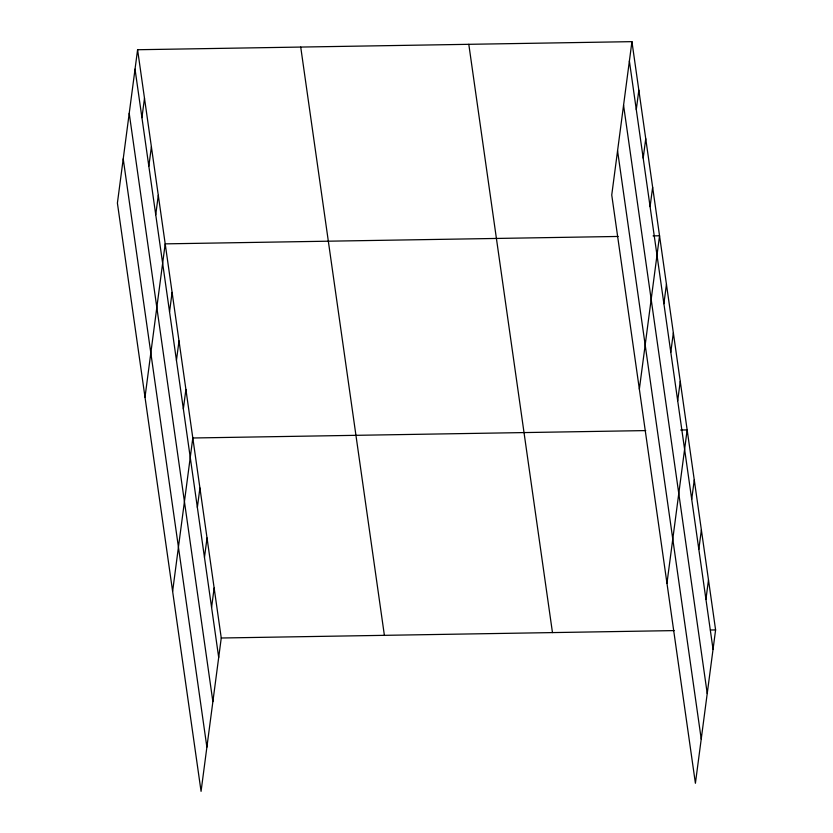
<?xml version="1.0" encoding="UTF-8"?>
<svg xmlns="http://www.w3.org/2000/svg" width="833" height="833" viewBox="0 0 833 833"><rect width="100%" height="100%" fill="white"/><g stroke="black" fill="none" stroke-linecap="round" stroke-linejoin="round"><path stroke-width="1.25" d="M137.591 49.73L117.401 203.075L201.065 791.35L221.255 638.005L137.591 49.73L631.935 41.65L715.599 629.925L695.409 783.27L611.745 194.995L631.935 41.65M141.933 117.672L144.494 98.263M148.836 166.204L151.398 146.795M155.74 214.737L158.291 195.328M145.004 397.206L165.194 243.861L618.117 236.457M169.547 311.802L172.098 292.393M176.45 360.335L179.001 340.926M183.354 408.868L185.905 389.459M172.618 591.336L192.808 437.991L645.721 430.588M197.359 507.401L199.92 487.992M204.47 557.402L207.032 537.993M211.582 607.413L214.143 588.004M636.287 109.592L638.838 90.183M643.191 158.124L645.742 138.715M650.084 206.657L652.645 187.248M639.359 389.126L659.549 235.781L653.072 235.885M663.891 303.722L666.452 284.313M670.794 352.255L673.345 332.846M677.698 400.788L680.249 381.379M666.962 583.256L687.152 429.911L680.686 430.015M691.713 499.331L694.264 479.912M698.825 549.332L701.376 529.923M705.936 599.333L708.487 579.924M221.255 638.005L674.168 630.602M710.424 630.008L715.599 629.925M629.384 61.059L713.048 649.334M623.563 105.26L707.227 693.535M617.565 150.794L701.23 739.079M468.802 44.316L552.466 632.591M300.723 47.065L384.388 635.34M135.029 69.139L218.694 657.414M129.219 113.34L212.873 701.615M123.222 158.874L206.886 747.149"/></g></svg>
